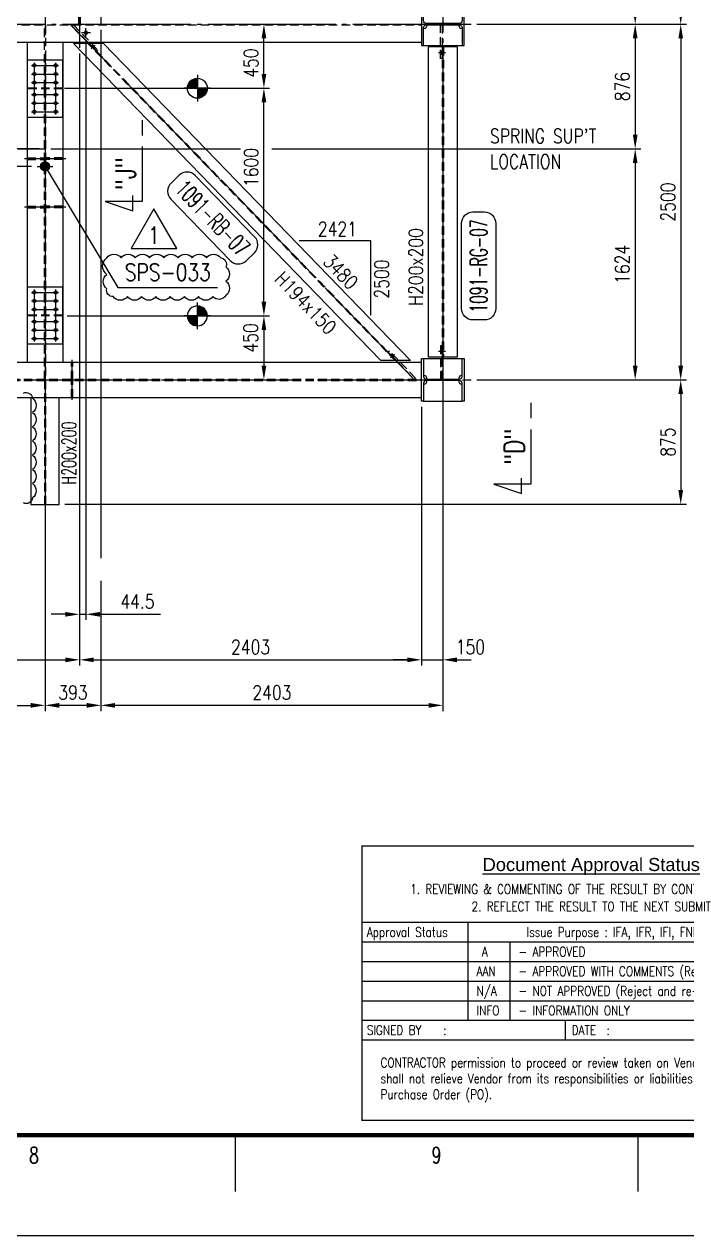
# Model space of a CAD drawing. Header units: millimetres. Extents: x 0 to 232280, y -26939 to 23794.
# Drawn here: x 77764 to 82420, y 0 to 8517 of the extents above; entities that cross this region are included whole.
import ezdxf
from ezdxf.enums import TextEntityAlignment as Align

# ---------------------------------------------------------------- set-up
doc = ezdxf.new("R2010")
doc.units = ezdxf.units.MM
doc.header["$LTSCALE"] = 30
doc.linetypes.add('JNK-CENTER', pattern=[34, 30, -1.5, 1, -1.5])
doc.linetypes.add('JNK-HIDDEN', pattern=[3, 2, -1])
for name, color, linetype in [('CEN-R', 1, 'JNK-CENTER'), ('CON-C', 4, 'Continuous'), ('CON-G', 3, 'Continuous'), ('CON-W', 7, 'Continuous'), ('CON-Y', 2, 'Continuous'), ('Dim-W', 7, 'Continuous'), ('HID-Y', 2, 'JNK-HIDDEN'), ('rev-1', 2, 'Continuous'), ('STL-OBJT', 7, 'Continuous'), ('TXT-Y', 2, 'Continuous')]:
    doc.layers.add(name, color=color, linetype=linetype)
doc.styles.add('Arial', font='arial.ttf', dxfattribs={"height": 0.2})
doc.styles.add('ROMANS', font='ROMANS.shx', dxfattribs={"width": 0.8})
doc.styles.add('SIMPLEX', font='simplex.shx', dxfattribs={"width": 0.8})
doc.dimstyles.new('DIM40', dxfattribs={"dimscale": 40, "dimtxt": 2.5, "dimasz": 2.5, "dimexe": 1, "dimexo": 1, "dimgap": 1, "dimtad": 1, "dimdec": 0, "dimdsep": 46, "dimtxsty": 'SIMPLEX', "dimcen": 0, "dimclrd": 7, "dimclre": 7, "dimclrt": 2, "dimadec": 1, "dimazin": 2, "dimtfac": 1, "dimtdec": 0, "dimtix": 1, "dimtmove": 2, "dimatfit": 2, "dimfxl": 1, "dimtolj": 1, "dimtzin": 0, "dimarcsym": 1})

# ---------------------------------------------------------------- blocks, each defined once
blk = doc.blocks.new('TITLE')
at = {"color": 7}
for p, q in [((594.15, 17.68), (594.15, 7.78)), ((664.88, 17.68), (664.88, 7.78)), ((841, 0), (0, 0))]:
    blk.add_line(p, q, dxfattribs=at)
at = {"color": 7, "const_width": 0.707}
blk.add_lwpolyline([(28.29, 17.68), (823.67, 17.68)], dxfattribs=at)
at = {"color": 7, "style": 'ROMANS', "width": 0.7}
for s, p in [('8', (558.78, 14.15)), ('9', (629.51, 14.15))]:
    blk.add_text(s, height=2.83, dxfattribs=at).set_placement(p, align=Align.MIDDLE)
blk = doc.blocks.new('STAMP')
for p, q in [((-11045, 4772), (0, 4772)), ((-8497, 4772), (-8497, 2410)), ((-11045, 4300), (0, 4300)), ((-7481, 4300), (-7481, 2410)), ((-11045, 3827), (0, 3827)), ((-11045, 3355), (0, 3355)), ((-11045, 2882), (0, 2882)), ((-11045, 2410), (0, 2410)), ((-6151, 2410), (-6151, 1937)), ((-11045, 1937), (0, 1937))]:
    blk.add_line(p, q)
at = {"const_width": 30}
blk.add_lwpolyline([(-11045, 0), (-11045, 6612), (0, 6612), (0, 0)], close=True, dxfattribs=at)
at = {"style": 'Arial'}
blk.add_text('%%UDocument Approval Status', height=315, dxfattribs=at).set_placement((-5522, 6164), align=Align.MIDDLE_CENTER)
at = {"style": 'ROMANS', "width": 0.8}
for s, p in [('1. REVIEWING & COMMENTING OF THE RESULT BY CONTRACTOR(ONLY)', (-5522, 5572)), ('2. REFLECT THE RESULT TO THE NEXT SUBMIT', (-5522, 5152)), ('   Issue Purpose : IFA, IFR, IFI, FNL, ASB (     )', (-4143, 4536))]:
    blk.add_text(s, height=231, dxfattribs=at).set_placement(p, align=Align.MIDDLE_CENTER)
for s, p in [('Approval Status', (-10929, 4536)), (' A', (-8286, 4063)), ('  - APPROVED', (-7524, 4063)), ('AAN', (-8286, 3591)), ('  - APPROVED WITH COMMENTS (Re-submit)', (-7524, 3591)), ('N/A', (-8286, 3118)), ('  - NOT APPROVED (Reject and re-submit fully)', (-7524, 3118)), ('INFO', (-8286, 2646)), ('  - INFORMATION ONLY', (-7524, 2646)), ('SIGNED BY   :', (-10929, 2173)), ('DATE  :', (-5993, 2173))]:
    blk.add_text(s, height=231, dxfattribs=at).set_placement(p, align=Align.MIDDLE_LEFT)
at = {"insert": (-10597, 1505), "char_height": 228.9, "width": 10455.72, "attachment_point": 1, "style": 'ROMANS'}
blk.add_mtext('CONTRACTOR permission to proceed or review taken on Vendor document shall not relieve Vendor from its responsibilities or liabilities under the Purchase Order (PO).', dxfattribs=at)
blk = doc.blocks.new('A$C51927EE5')
at = {"layer": 'CEN-R'}
for p, q in [((8.4, 0), (2429.4, 2500)), ((2280.2, 2327.2), (2252.9, 2353.7)), ((176.3, 154.7), (149, 181.1))]:
    blk.add_line(p, q, dxfattribs=at)
at = {"layer": 'CON-G'}
for p, q in [((34.8, 135), (2194.3, 2365)), ((243.6, 135), (2403.1, 2365)), ((2194.3, 2365), (2403.1, 2365)), ((34.8, 135), (243.6, 135))]:
    blk.add_line(p, q, dxfattribs=at)
at = {"layer": 'CON-W', "const_width": 23}
for points in [[(2273, 2334.2), (2260.1, 2346.7)], [(156.2, 174.2), (169.2, 161.6)]]:
    blk.add_lwpolyline(points, dxfattribs=at)
at = {"layer": 'HID-Y'}
for p, q in [((135, 135), (2294.5, 2365)), ((143.3, 135), (2302.9, 2365)), ((2265, 2325.9), (2252.1, 2338.4)), ((2281, 2342.4), (2268.1, 2355)), ((177.2, 169.9), (164.2, 182.4)), ((161.2, 153.4), (148.2, 165.9))]:
    blk.add_line(p, q, dxfattribs=at)
blk.add_lwpolyline([(2412.8, 2487.2), (2404.2, 2495.5), (2232.3, 2318), (2240.9, 2309.6)], close=True, dxfattribs=at)
blk.add_lwpolyline([(192.7, 194.6), (8.6, 4.5), (0, 12.8), (184.1, 202.9), (192.7, 194.6)], dxfattribs=at)
blk = doc.blocks.new('DUCT-TAG')
at = {"layer": 'CON-G'}
blk.add_lwpolyline([(-9.49, -1), (-9.49, 1, -0.414214), (-7.49, 3), (7.49, 3, -0.414214), (9.49, 1), (9.49, -1, -0.414214), (7.49, -3), (-7.49, -3, -0.414214)], format="xyb", close=True, dxfattribs=at)
at = {"layer": 'CON-G', "style": 'SIMPLEX', "width": 1.246304}
blk.add_attdef('NAME', text='', height=3, dxfattribs=at).set_placement((-8.19, -1.5), (8.19, -1.5), align=Align.FIT)
at = {"layer": 'CON-Y', "style": 'SIMPLEX'}
blk.add_attdef('ELEVATION', text='', height=2, dxfattribs=at).set_placement((0, -6.02), align=Align.CENTER)
blk = doc.blocks.new('A$C50964025')
at = {"layer": 'CEN-R'}
for p, q in [((125, 0), (125, 330)), ((169.5, 256.5, 0), (169.5, 193.5, 0)), ((201, 225, 0), (138, 225, 0))]:
    blk.add_line(p, q, dxfattribs=at)
blk.add_circle((125, 165, 0), 3, dxfattribs=at)
at = {"layer": 'CON-G'}
blk.add_circle((169.5, 225, 0), 11.5, dxfattribs=at)
at = {"layer": 'HID-Y'}
for p, q in [((119, 160.5), (119, 40)), ((131, 160.5), (131, 40))]:
    blk.add_line(p, q, dxfattribs=at)
blk = doc.blocks.new('SECMARK2')
at = {"layer": 'CON-C'}
blk.add_line((0, 0), (-2.72, 0), dxfattribs=at)
blk.add_lwpolyline([(-4.67, 0), (-14.32, 0), (-14.32, 6.51), (-15.93, 1.64), (-13.23, 1.64)], dxfattribs=at)
at = {"layer": 'CON-C', "style": 'SIMPLEX', "width": 0.8}
blk.add_attdef('TAG', (-12.98, 1.18), '', height=3.5, dxfattribs=at)
blk = doc.blocks.new('*D1353')
at = {"layer": 'DEFPOINTS', "color": 0, "transparency": 16777216}
for p in [(82057.9, 8516.8), (77910, 7640.8), (82057.9, 7640.8)]:
    blk.add_point(p, dxfattribs=at)
at = {"layer": 'Dim-W', "color": 7, "linetype": 'ByBlock', "lineweight": -2, "transparency": 16777216}
for p, q in [((82057.9, 8416.8), (82057.9, 7740.8)), ((77950, 7640.8), (79284.2, 7640.8)), ((79504.4, 7640.8), (82097.9, 7640.8))]:
    blk.add_line(p, q, dxfattribs=at)
at = {"layer": 'Dim-W', "color": 7, "transparency": 16777216}
for points in [[(82041.3, 8416.8), (82074.6, 8416.8), (82057.9, 8516.8)], [(82041.3, 7740.8), (82074.6, 7740.8), (82057.9, 7640.8)]]:
    blk.add_solid(points, dxfattribs=at)
at = {"layer": 'Dim-W', "color": 2, "transparency": 16777216, "insert": (81967.9, 8078.8), "char_height": 100, "attachment_point": 5, "rotation": 90, "style": 'SIMPLEX'}
blk.add_mtext('\\A1;876', dxfattribs=at)
blk = doc.blocks.new('*D1202')
at = {"layer": 'DEFPOINTS', "color": 0, "transparency": 16777216}
for p in [(82057.9, 7640.8), (80906, 6016.8), (82057.9, 6016.8)]:
    blk.add_point(p, dxfattribs=at)
at = {"layer": 'Dim-W', "color": 7, "linetype": 'ByBlock', "lineweight": -2, "transparency": 16777216}
for p, q in [((82057.9, 7540.8), (82057.9, 6116.8)), ((80946, 6016.8), (82097.9, 6016.8))]:
    blk.add_line(p, q, dxfattribs=at)
at = {"layer": 'Dim-W', "color": 7, "transparency": 16777216}
for points in [[(82041.3, 7540.8), (82074.6, 7540.8), (82057.9, 7640.8)], [(82041.3, 6116.8), (82074.6, 6116.8), (82057.9, 6016.8)]]:
    blk.add_solid(points, dxfattribs=at)
at = {"layer": 'Dim-W', "color": 2, "transparency": 16777216, "insert": (81967.9, 6828.8), "char_height": 100, "attachment_point": 5, "rotation": 90, "style": 'SIMPLEX'}
blk.add_mtext('\\A1;1624', dxfattribs=at)
blk = doc.blocks.new('*D1207')
at = {"layer": 'DEFPOINTS', "color": 0, "transparency": 16777216}
for p in [(80906, 10767.8), (82057.9, 8516.8), (82377.9, 8516.8)]:
    blk.add_point(p, dxfattribs=at)
at = {"layer": 'Dim-W', "color": 7, "linetype": 'ByBlock', "lineweight": -2, "transparency": 16777216}
for p, q in [((80946, 10767.8), (82417.9, 10767.8)), ((82377.9, 10667.8), (82377.9, 8616.8)), ((82097.9, 8516.8), (82417.9, 8516.8))]:
    blk.add_line(p, q, dxfattribs=at)
at = {"layer": 'Dim-W', "color": 7, "transparency": 16777216}
for points in [[(82361.3, 10667.8), (82394.6, 10667.8), (82377.9, 10767.8)], [(82361.3, 8616.8), (82394.6, 8616.8), (82377.9, 8516.8)]]:
    blk.add_solid(points, dxfattribs=at)
at = {"layer": 'Dim-W', "color": 2, "transparency": 16777216, "insert": (82287.9, 9642.3), "char_height": 100, "attachment_point": 5, "rotation": 90, "style": 'SIMPLEX'}
blk.add_mtext('\\A1;2251', dxfattribs=at)
blk = doc.blocks.new('*D1208')
at = {"layer": 'DEFPOINTS', "color": 0, "transparency": 16777216}
for p in [(82377.9, 8516.8), (80906, 6016.8), (82377.9, 6016.8)]:
    blk.add_point(p, dxfattribs=at)
at = {"layer": 'Dim-W', "color": 7, "linetype": 'ByBlock', "lineweight": -2, "transparency": 16777216}
for p, q in [((82377.9, 8416.8), (82377.9, 6116.8)), ((80946, 6016.8), (82417.9, 6016.8))]:
    blk.add_line(p, q, dxfattribs=at)
at = {"layer": 'Dim-W', "color": 7, "transparency": 16777216}
for points in [[(82361.3, 8416.8), (82394.6, 8416.8), (82377.9, 8516.8)], [(82361.3, 6116.8), (82394.6, 6116.8), (82377.9, 6016.8)]]:
    blk.add_solid(points, dxfattribs=at)
at = {"layer": 'Dim-W', "color": 2, "transparency": 16777216, "insert": (82287.9, 7266.8), "char_height": 100, "attachment_point": 5, "rotation": 90, "style": 'SIMPLEX'}
blk.add_mtext('\\A1;2500', dxfattribs=at)
blk = doc.blocks.new('*D1227')
at = {"layer": 'DEFPOINTS', "color": 0, "transparency": 16777216}
for p in [(77910, 5094.7), (75775, 3728.7), (77910, 3728.7)]:
    blk.add_point(p, dxfattribs=at)
at = {"layer": 'Dim-W', "color": 7, "linetype": 'ByBlock', "lineweight": -2, "transparency": 16777216}
for p, q in [((77910, 5054.7), (77910, 3688.7)), ((75875, 3728.7), (77810, 3728.7))]:
    blk.add_line(p, q, dxfattribs=at)
at = {"layer": 'Dim-W', "color": 7, "transparency": 16777216}
for points in [[(75875, 3745.4), (75875, 3712), (75775, 3728.7)], [(77810, 3745.4), (77810, 3712), (77910, 3728.7)]]:
    blk.add_solid(points, dxfattribs=at)
at = {"layer": 'Dim-W', "color": 2, "transparency": 16777216, "insert": (76842.5, 3818.7), "char_height": 100, "attachment_point": 5, "style": 'SIMPLEX'}
blk.add_mtext('\\A1;2135', dxfattribs=at)
blk = doc.blocks.new('*D1235')
at = {"layer": 'DEFPOINTS', "color": 0, "transparency": 16777216}
for p in [(78153, 8351.8, 0), (75775, 4048.7), (78153, 4048.7)]:
    blk.add_point(p, dxfattribs=at)
at = {"layer": 'Dim-W', "color": 7, "linetype": 'ByBlock', "lineweight": -2, "transparency": 16777216}
for p, q in [((78153, 8311.8), (78153, 4008.7)), ((75875, 4048.7), (78053, 4048.7))]:
    blk.add_line(p, q, dxfattribs=at)
at = {"layer": 'Dim-W', "color": 7, "transparency": 16777216}
for points in [[(75875, 4065.4), (75875, 4032), (75775, 4048.7)], [(78053, 4065.4), (78053, 4032), (78153, 4048.7)]]:
    blk.add_solid(points, dxfattribs=at)
at = {"layer": 'Dim-W', "color": 2, "transparency": 16777216, "insert": (76964, 4138.7), "char_height": 100, "attachment_point": 5, "style": 'SIMPLEX'}
blk.add_mtext('\\A1;2378', dxfattribs=at)
blk = doc.blocks.new('*D1236')
at = {"layer": 'DEFPOINTS', "color": 0, "transparency": 16777216}
for p in [(80556, 5866.8), (78153, 4048.7), (80556, 4048.7)]:
    blk.add_point(p, dxfattribs=at)
at = {"layer": 'Dim-W', "color": 7, "linetype": 'ByBlock', "lineweight": -2, "transparency": 16777216}
for p, q in [((80556, 5826.8), (80556, 4008.7)), ((78253, 4048.7), (80456, 4048.7))]:
    blk.add_line(p, q, dxfattribs=at)
at = {"layer": 'Dim-W', "color": 7, "transparency": 16777216}
for points in [[(78253, 4065.4), (78253, 4032), (78153, 4048.7)], [(80456, 4065.4), (80456, 4032), (80556, 4048.7)]]:
    blk.add_solid(points, dxfattribs=at)
at = {"layer": 'Dim-W', "color": 2, "transparency": 16777216, "insert": (79354.5, 4138.7), "char_height": 100, "attachment_point": 5, "style": 'SIMPLEX'}
blk.add_mtext('\\A1;2403', dxfattribs=at)
blk = doc.blocks.new('*D1237')
at = {"layer": 'DEFPOINTS', "color": 0, "transparency": 16777216}
for p in [(80556, 4048.7), (80706, 4048.7), (80706, 4048.7)]:
    blk.add_point(p, dxfattribs=at)
at = {"layer": 'Dim-W', "color": 7, "linetype": 'ByBlock', "lineweight": -2, "transparency": 16777216}
for p, q in [((80456, 4048.7), (80356, 4048.7)), ((80556, 4048.7), (80706, 4048.7)), ((80806, 4048.7), (80906, 4048.7))]:
    blk.add_line(p, q, dxfattribs=at)
at = {"layer": 'Dim-W', "color": 7, "transparency": 16777216}
for points in [[(80456, 4065.4), (80456, 4032), (80556, 4048.7)], [(80806, 4065.4), (80806, 4032), (80706, 4048.7)]]:
    blk.add_solid(points, dxfattribs=at)
at = {"layer": 'Dim-W', "color": 2, "transparency": 16777216, "insert": (80899.8, 4138.7), "char_height": 100, "attachment_point": 5, "style": 'SIMPLEX'}
blk.add_mtext('\\A1;150', dxfattribs=at)
blk = doc.blocks.new('A$C72256F43')
at = {"layer": 'CEN-R'}
blk.add_line((4.5, 0), (4.5, 280), dxfattribs=at)
at = {"layer": 'HID-Y'}
for p, q in [((0, 144.5), (0, 265)), ((9, 144.5), (9, 265)), ((0, 15), (0, 135.5)), ((9, 15), (9, 135.5))]:
    blk.add_line(p, q, dxfattribs=at)
blk = doc.blocks.new('*D1345')
at = {"layer": 'DEFPOINTS', "color": 0, "transparency": 16777216}
for p in [(82057.9, 9316.8), (80906, 8516.8), (82057.9, 8516.8)]:
    blk.add_point(p, dxfattribs=at)
at = {"layer": 'Dim-W', "color": 7, "linetype": 'ByBlock', "lineweight": -2, "transparency": 16777216}
for p, q in [((82057.9, 9216.8), (82057.9, 8616.8)), ((80946, 8516.8), (82097.9, 8516.8))]:
    blk.add_line(p, q, dxfattribs=at)
at = {"layer": 'Dim-W', "color": 7, "transparency": 16777216}
for points in [[(82041.3, 9216.8), (82074.6, 9216.8), (82057.9, 9316.8)], [(82041.3, 8616.8), (82074.6, 8616.8), (82057.9, 8516.8)]]:
    blk.add_solid(points, dxfattribs=at)
at = {"layer": 'Dim-W', "color": 2, "transparency": 16777216, "insert": (81967.9, 8916.8), "char_height": 100, "attachment_point": 5, "rotation": 90, "style": 'SIMPLEX'}
blk.add_mtext('\\A1;800', dxfattribs=at)
blk = doc.blocks.new('*D1347')
at = {"layer": 'DEFPOINTS', "color": 0, "transparency": 16777216}
for p in [(78197.5, 8425.3), (78153, 4368.7), (78197.5, 4368.7)]:
    blk.add_point(p, dxfattribs=at)
at = {"layer": 'Dim-W', "color": 7, "linetype": 'ByBlock', "lineweight": -2, "transparency": 16777216}
for p, q in [((78197.5, 8385.3), (78197.5, 4328.7)), ((78053, 4368.7), (77953, 4368.7)), ((78153, 4368.7), (78197.5, 4368.7)), ((78297.5, 4368.7), (78721.3, 4368.7))]:
    blk.add_line(p, q, dxfattribs=at)
at = {"layer": 'Dim-W', "color": 7, "transparency": 16777216}
for points in [[(78053, 4385.4), (78053, 4352), (78153, 4368.7)], [(78297.5, 4385.4), (78297.5, 4352), (78197.5, 4368.7)]]:
    blk.add_solid(points, dxfattribs=at)
at = {"layer": 'Dim-W', "color": 2, "transparency": 16777216, "insert": (78559.4, 4458.7), "char_height": 100, "attachment_point": 5, "style": 'SIMPLEX', "bg_fill": 3, "box_fill_scale": 1.1, "bg_fill_color": 256, "bg_fill_true_color": 13158600, "bg_fill_transparency": 0}
blk.add_mtext('\\A1;44.5', dxfattribs=at)
blk = doc.blocks.new('*D1322')
at = {"layer": 'CON-G', "color": 7, "linetype": 'ByBlock', "lineweight": -2, "transparency": 16777216}
for p, q in [((79445.2, 8516.8), (79488.6, 8516.8)), ((79448.6, 8166.8), (79448.6, 8416.8)), ((78047.5, 8066.8), (79488.6, 8066.8))]:
    blk.add_line(p, q, dxfattribs=at)
at = {"layer": 'CON-G', "color": 7, "transparency": 16777216}
for points in [[(79431.9, 8416.8), (79465.2, 8416.8), (79448.6, 8516.8)], [(79431.9, 8166.8), (79465.2, 8166.8), (79448.6, 8066.8)]]:
    blk.add_solid(points, dxfattribs=at)
at = {"layer": 'DEFPOINTS', "color": 0, "transparency": 16777216}
for p in [(79405.2, 8516.8), (79448.6, 8516.8), (78007.5, 8066.8)]:
    blk.add_point(p, dxfattribs=at)
at = {"layer": 'CON-G', "color": 2, "transparency": 16777216, "insert": (79357.5, 8243.6), "char_height": 100, "attachment_point": 5, "rotation": 90, "style": 'SIMPLEX'}
blk.add_mtext('\\A1;450', dxfattribs=at)
blk = doc.blocks.new('FS-MARK')
h = blk.add_hatch(color=256)
edge = h.paths.add_edge_path()
edge.add_arc((0, 0), 1.75, 90, 180)
edge.add_line((-1.75, 0), (0, 0))
edge.add_line((0, 0), (0, 1.75))
h = blk.add_hatch(color=256)
edge = h.paths.add_edge_path()
edge.add_line((0, 0), (0, -1.75))
edge.add_arc((0, 0), 1.75, 270, 360)
edge.add_line((1.75, 0), (0, 0))
for p, q in [((0, 2.33), (0, -2.33)), ((2.33, 0), (-2.33, 0))]:
    blk.add_line(p, q)
blk.add_circle((0, 0), 1.75)
at = {"layer": 'CON-Y', "style": 'SIMPLEX', "width": 0.8}
blk.add_attdef('F.S.', (3.19, 1), '', height=2.5, dxfattribs=at)
blk = doc.blocks.new('*D1323')
at = {"layer": 'CON-G', "color": 7, "linetype": 'ByBlock', "lineweight": -2, "transparency": 16777216}
for p, q in [((78066.1, 6466.8), (79488.6, 6466.8)), ((79448.6, 6366.8), (79448.6, 6116.8)), ((79445.2, 6016.8), (79488.6, 6016.8))]:
    blk.add_line(p, q, dxfattribs=at)
at = {"layer": 'CON-G', "color": 7, "transparency": 16777216}
for points in [[(79431.9, 6366.8), (79465.2, 6366.8), (79448.6, 6466.8)], [(79431.9, 6116.8), (79465.2, 6116.8), (79448.6, 6016.8)]]:
    blk.add_solid(points, dxfattribs=at)
at = {"layer": 'DEFPOINTS', "color": 0, "transparency": 16777216}
for p in [(78026.1, 6466.8), (79405.2, 6016.8), (79448.6, 6016.8)]:
    blk.add_point(p, dxfattribs=at)
at = {"layer": 'CON-G', "color": 2, "transparency": 16777216, "insert": (79355.2, 6311.8), "char_height": 100, "attachment_point": 5, "rotation": 90, "style": 'SIMPLEX'}
blk.add_mtext('\\A1;450', dxfattribs=at)
blk = doc.blocks.new('f21222')
at = {"layer": 'CEN-R'}
for p, q in [((319724.8, -21670.5), (320088.1, -21670.5)), ((319744, -21651.3), (319744, -21839.7)), ((319804, -21651.3), (319804, -21839.7)), ((319864, -21651.3), (319864, -21839.7)), ((319949, -21651.3), (319949, -21839.7)), ((320009, -21651.3), (320009, -21839.7)), ((320069, -21651.3), (320069, -21839.7)), ((319724.8, -21820.5), (320088.1, -21820.5))]:
    blk.add_line(p, q, dxfattribs=at)
at = {"layer": 'CON-G'}
for p, q in [((319904, -21620.5), (319904, -21623.5)), ((319909, -21620.5), (319909, -21623.5)), ((319904, -21867.5), (319904, -21870.5)), ((319909, -21867.5), (319909, -21870.5))]:
    blk.add_line(p, q, dxfattribs=at)
blk.add_lwpolyline([(319704, -21623.5), (320109, -21623.5), (320109, -21867.5), (319704, -21867.5)], close=True, dxfattribs=at)
for centre in [(319744, -21670.5), (319804, -21670.5), (319864, -21670.5), (319949, -21670.5), (320009, -21670.5), (320069, -21670.5), (319744, -21820.5), (319804, -21820.5), (319864, -21820.5), (319949, -21820.5), (320009, -21820.5), (320069, -21820.5)]:
    blk.add_circle(centre, 11.5, dxfattribs=at)
at = {"layer": 'HID-Y'}
for p, q in [((319904, -21867.5), (319904, -21623.5)), ((319909, -21867.5), (319909, -21623.5))]:
    blk.add_line(p, q, dxfattribs=at)
blk = doc.blocks.new('*D1324')
at = {"layer": 'DEFPOINTS', "color": 0, "transparency": 16777216}
for p in [(78047.5, 8066.8), (79448.6, 8066.8), (78066.1, 6466.8)]:
    blk.add_point(p, dxfattribs=at)
at = {"layer": 'Dim-W', "color": 7, "linetype": 'ByBlock', "lineweight": -2, "transparency": 16777216}
for p, q in [((78087.5, 8066.8), (79488.6, 8066.8)), ((79448.6, 6566.8), (79448.6, 7966.8)), ((78106.1, 6466.8), (79488.6, 6466.8))]:
    blk.add_line(p, q, dxfattribs=at)
at = {"layer": 'Dim-W', "color": 7, "transparency": 16777216}
for points in [[(79431.9, 7966.8), (79465.2, 7966.8), (79448.6, 8066.8)], [(79431.9, 6566.8), (79465.2, 6566.8), (79448.6, 6466.8)]]:
    blk.add_solid(points, dxfattribs=at)
at = {"layer": 'Dim-W', "color": 2, "transparency": 16777216, "insert": (79358.6, 7509.5), "char_height": 100, "attachment_point": 5, "rotation": 90, "style": 'SIMPLEX'}
blk.add_mtext('\\A1;1600', dxfattribs=at)
blk = doc.blocks.new('*D1330')
at = {"layer": 'DEFPOINTS', "color": 0, "transparency": 16777216}
for p in [(82377.9, 6016.8), (78010, 5141.8), (82377.9, 5141.8)]:
    blk.add_point(p, dxfattribs=at)
at = {"layer": 'Dim-W', "color": 7, "linetype": 'ByBlock', "lineweight": -2, "transparency": 16777216}
for p, q in [((82377.9, 5916.8), (82377.9, 5241.8)), ((78050, 5141.8), (82417.9, 5141.8))]:
    blk.add_line(p, q, dxfattribs=at)
at = {"layer": 'Dim-W', "color": 7, "transparency": 16777216}
for points in [[(82361.3, 5916.8), (82394.6, 5916.8), (82377.9, 6016.8)], [(82361.3, 5241.8), (82394.6, 5241.8), (82377.9, 5141.8)]]:
    blk.add_solid(points, dxfattribs=at)
at = {"layer": 'Dim-W', "color": 2, "transparency": 16777216, "insert": (82287.9, 5579.3), "char_height": 100, "attachment_point": 5, "rotation": 90, "style": 'SIMPLEX'}
blk.add_mtext('\\A1;875', dxfattribs=at)
blk = doc.blocks.new('*D1371')
at = {"layer": 'DEFPOINTS', "color": 0, "transparency": 16777216}
for p in [(78303, 8516.8), (80706, 7666.8), (78303, 3728.7)]:
    blk.add_point(p, dxfattribs=at)
at = {"layer": 'Dim-W', "color": 7, "linetype": 'ByBlock', "lineweight": -2, "transparency": 16777216}
for p, q in [((78303, 8476.8), (78303, 4764.1)), ((80706, 7626.8), (80706, 3688.7)), ((78303, 4605.1), (78303, 3688.7)), ((80606, 3728.7), (78403, 3728.7))]:
    blk.add_line(p, q, dxfattribs=at)
at = {"layer": 'Dim-W', "color": 7, "transparency": 16777216}
for points in [[(78403, 3745.4), (78403, 3712), (78303, 3728.7)], [(80606, 3745.4), (80606, 3712), (80706, 3728.7)]]:
    blk.add_solid(points, dxfattribs=at)
at = {"layer": 'Dim-W', "color": 2, "transparency": 16777216, "insert": (79504.5, 3818.7), "char_height": 100, "attachment_point": 5, "style": 'SIMPLEX'}
blk.add_mtext('\\A1;2403', dxfattribs=at)
blk = doc.blocks.new('*D1298')
at = {"layer": 'DEFPOINTS', "color": 0, "transparency": 16777216}
for p in [(77910, 6771.4), (77910, 3728.7), (78303, 3728.7)]:
    blk.add_point(p, dxfattribs=at)
at = {"layer": 'Dim-W', "color": 7, "linetype": 'ByBlock', "lineweight": -2, "transparency": 16777216}
for p, q in [((77910, 6731.4), (77910, 3688.7)), ((78203, 3728.7), (78010, 3728.7))]:
    blk.add_line(p, q, dxfattribs=at)
at = {"layer": 'Dim-W', "color": 7, "transparency": 16777216}
for points in [[(78010, 3745.4), (78010, 3712), (77910, 3728.7)], [(78203, 3745.4), (78203, 3712), (78303, 3728.7)]]:
    blk.add_solid(points, dxfattribs=at)
at = {"layer": 'Dim-W', "color": 2, "transparency": 16777216, "insert": (78106.5, 3818.7), "char_height": 100, "attachment_point": 5, "style": 'SIMPLEX'}
blk.add_mtext('\\A1;393', dxfattribs=at)
blk = doc.blocks.new('A$C7A401FCB')
at = {"layer": 'Dim-W'}
h = blk.add_hatch(color=256, dxfattribs=at)
h.dxf.hatch_style = 1
edge = h.paths.add_edge_path()
edge.add_arc((0, -0.5), 30.9, 0, 360)
at = {"layer": 'CEN-R'}
for p, q in [((0, 53.7), (0, -54.7)), ((-54.2, -0.5), (54.2, -0.5))]:
    blk.add_line(p, q, dxfattribs=at)
at = {"layer": 'Dim-W'}
blk.add_circle((0, -0.5), 30.9, dxfattribs=at)
blk = doc.blocks.new('*D1308')
at = {"layer": 'DEFPOINTS', "color": 0, "transparency": 16777216}
for p in [(77489.5, 7640.8), (77910, 7640.8), (77855.7, 7517.8)]:
    blk.add_point(p, dxfattribs=at)
at = {"layer": 'Dim-W', "color": 7, "linetype": 'ByBlock', "lineweight": -2, "transparency": 16777216}
for p, q in [((77489.5, 7740.8), (77489.5, 7840.8)), ((77870, 7640.8), (77449.5, 7640.8)), ((77489.5, 7517.8), (77489.5, 7640.8)), ((77815.7, 7517.8), (77449.5, 7517.8)), ((77489.5, 7417.8), (77489.5, 7317.8))]:
    blk.add_line(p, q, dxfattribs=at)
at = {"layer": 'Dim-W', "color": 7, "transparency": 16777216}
for points in [[(77472.8, 7740.8), (77506.1, 7740.8), (77489.5, 7640.8)], [(77472.8, 7417.8), (77506.1, 7417.8), (77489.5, 7517.8)]]:
    blk.add_solid(points, dxfattribs=at)
at = {"layer": 'Dim-W', "color": 2, "transparency": 16777216, "insert": (77399.5, 7579.3), "char_height": 100, "attachment_point": 5, "rotation": 90, "style": 'SIMPLEX'}
blk.add_mtext('\\A1;*123', dxfattribs=at)
blk = doc.blocks.new('A$C4A5C0B5C')
at = {"layer": 'CEN-R'}
blk.add_line((289.3, 6), (0, 6), dxfattribs=at)
at = {"layer": 'HID-Y'}
for p, q in [((18.9, 12), (139.4, 12)), ((268.9, 12), (148.4, 12)), ((18.9, 0), (139.4, 0)), ((268.9, 0), (148.4, 0))]:
    blk.add_line(p, q, dxfattribs=at)
blk = doc.blocks.new('A$C20F746BD')
at = {"layer": 'CON-G'}
for p in [(0, 340), (0, 0)]:
    blk.add_blockref('A$C4A5C0B5C', p, dxfattribs=at)
blk = doc.blocks.new('revmark')
at = {"layer": 'rev-1'}
blk.add_lwpolyline([(0, 0), (-4, -6.93), (4, -6.93)], close=True, dxfattribs=at)
at = {"layer": 'rev-1', "style": 'SIMPLEX', "width": 0.8}
blk.add_attdef('REVMARK', text='', height=3, dxfattribs=at).set_placement((0, -4.62), align=Align.MIDDLE_CENTER)

msp = doc.modelspace()

# ---------------------------------------------------------------- hatches: boundary and pattern name
at = {"layer": 'CON-W'}
h = msp.add_hatch(color=256, dxfattribs=at)
h.paths.add_polyline_path([(80701.98, 8328.78), (80689.98, 8328.78), (80689.98, 8316.78), (80701.98, 8316.78)])
h.paths.add_polyline_path([(80705.98, 8328.78), (80701.98, 8328.78), (80701.98, 8316.78), (80705.98, 8316.78)])
h.paths.add_polyline_path([(80709.98, 8328.78), (80705.98, 8328.78), (80705.98, 8316.78), (80709.98, 8316.78)])
h.paths.add_polyline_path([(80709.98, 8316.78), (80705.98, 8316.78), (80705.98, 8305.78), (80709.98, 8305.78)])
h.paths.add_polyline_path([(80705.98, 8316.78), (80701.98, 8316.78), (80701.98, 8305.78), (80705.98, 8305.78)])
h.paths.add_polyline_path([(80701.98, 8316.78), (80689.98, 8316.78), (80689.98, 8305.78), (80701.98, 8305.78)])
h = msp.add_hatch(color=256, dxfattribs=at)
h.paths.add_polyline_path([(80701.98, 6204.78), (80689.98, 6204.78), (80689.98, 6216.78), (80701.98, 6216.78)])
h.paths.add_polyline_path([(80705.98, 6204.78), (80701.98, 6204.78), (80701.98, 6216.78), (80705.98, 6216.78)])
h.paths.add_polyline_path([(80709.98, 6204.78), (80705.98, 6204.78), (80705.98, 6216.78), (80709.98, 6216.78)])
h.paths.add_polyline_path([(80709.98, 6216.78), (80705.98, 6216.78), (80705.98, 6227.78), (80709.98, 6227.78)])
h.paths.add_polyline_path([(80705.98, 6216.78), (80701.98, 6216.78), (80701.98, 6227.78), (80705.98, 6227.78)])
h.paths.add_polyline_path([(80701.98, 6216.78), (80689.98, 6216.78), (80689.98, 6227.78), (80701.98, 6227.78)])

# ---------------------------------------------------------------- linework, layer by layer
at = {"layer": 'CEN-R'}
for p, q in [((80705.98, 17518.78), (80705.98, 6016.78)), ((80705.98, 17518.78), (80705.98, 6016.78)), ((78302.98, 15018.78), (78302.98, 8516.78)), ((77909.98, 11380.5), (77909.98, 5091.78)), ((59673.98, 8516.78), (80905.98, 8516.78)), ((80724.98, 8316.78), (80674.98, 8316.78)), ((73639.98, 7640.78), (77909.98, 7640.78)), ((80724.98, 6216.78), (80674.98, 6216.78)), ((70643.98, 6016.78), (80905.98, 6016.78))]:
    msp.add_line(p, q, dxfattribs=at)
at = {"layer": 'CON-G'}
for p, q in [((70993.98, 8391.78), (80555.98, 8391.78)), ((77784.98, 8391.78), (77784.98, 8066.78)), ((78034.98, 8391.78), (78034.98, 8066.78)), ((80570.98, 8366.78), (80840.98, 8366.78)), ((80605.98, 6176.78), (80605.98, 8356.78)), ((80805.98, 8356.78), (80605.98, 8356.78)), ((80805.98, 8356.78), (80805.98, 6176.78)), ((77784.98, 8061.78), (77784.98, 6471.78)), ((78034.98, 8061.78), (78034.98, 6471.78)), ((77784.98, 6466.78), (77784.98, 6141.78)), ((78034.98, 6466.78), (78034.98, 6141.78)), ((75924.98, 6141.78), (80553.98, 6141.78)), ((80570.98, 6166.78), (80840.98, 6166.78)), ((80805.98, 6176.78), (80605.98, 6176.78)), ((75924.98, 5891.78), (80553.98, 5891.78)), ((77809.98, 5891.78), (77809.98, 5141.78)), ((80570.98, 5866.78), (80840.98, 5866.78))]:
    msp.add_line(p, q, dxfattribs=at)
for points in [[(80855.98, 8666.78), (80840.98, 8666.78), (80840.98, 8539.78, -0.4142136), (80822.98, 8521.78), (80588.98, 8521.78, -0.4142136), (80570.98, 8539.78), (80570.98, 8666.78), (80555.98, 8666.78), (80555.98, 8366.78), (80570.98, 8366.78), (80570.98, 8493.78, -0.4142136), (80588.98, 8511.78), (80822.98, 8511.78, -0.4142136), (80840.98, 8493.78), (80840.98, 8366.78), (80855.98, 8366.78)], [(80855.98, 5866.78), (80840.98, 5866.78), (80840.98, 5993.78, 0.4142136), (80822.98, 6011.78), (80588.98, 6011.78, 0.4142136), (80570.98, 5993.78), (80570.98, 5866.78), (80555.98, 5866.78), (80555.98, 6166.78), (80570.98, 6166.78), (80570.98, 6039.78, 0.4142136), (80588.98, 6021.78), (80822.98, 6021.78, 0.4142136), (80840.98, 6039.78), (80840.98, 6166.78), (80855.98, 6166.78)]]:
    msp.add_lwpolyline(points, format="xyb", close=True, dxfattribs=at)
for centre, start, end in [((80570.98, 8511.78), 270, 0), ((80840.98, 8511.78), 180, 270), ((80570.98, 6021.78), 0, 90), ((80570.98, 6011.78), 270, 0), ((80840.98, 6021.78), 90, 180), ((80840.98, 6011.78), 180, 270)]:
    msp.add_arc(centre, 25, start, end, dxfattribs=at)
at = {"layer": 'CON-W'}
for p, q in [((80200.85, 6993.22), (79695.19, 6993.22)), ((80200.85, 6471.06), (80200.85, 6993.22))]:
    msp.add_line(p, q, dxfattribs=at)
at = {"layer": 'HID-Y'}
for p, q in [((70993.98, 8512.28), (80555.98, 8512.28)), ((77905.48, 8066.78), (77905.48, 8512.28)), ((77914.48, 8512.28), (77914.48, 8066.78)), ((80701.98, 8356.78), (80701.98, 6176.78)), ((80709.98, 8356.78), (80709.98, 6176.78)), ((80689.98, 8328.78), (80709.98, 8328.78)), ((80689.98, 8305.78), (80709.98, 8305.78)), ((77905.48, 6471.78), (77905.48, 8061.78)), ((77914.48, 8061.78), (77914.48, 6471.78)), ((77905.48, 6021.28), (77905.48, 6466.78)), ((77914.48, 6466.78), (77914.48, 6021.28)), ((80689.98, 6227.78), (80709.98, 6227.78)), ((80689.98, 6204.78), (80709.98, 6204.78)), ((75779.98, 6021.28), (80553.98, 6021.28)), ((75779.98, 6012.28), (80553.98, 6012.28)), ((77905.98, 6012.28), (77905.98, 5141.78))]:
    msp.add_line(p, q, dxfattribs=at)
for points in [[(80689.98, 8511.78), (80701.98, 8511.78), (80701.98, 8276.78), (80689.98, 8276.78)], [(80689.98, 6021.78), (80701.98, 6021.78), (80701.98, 6256.78), (80689.98, 6256.78)]]:
    msp.add_lwpolyline(points, close=True, dxfattribs=at)
at = {"layer": 'rev-1'}
msp.add_lwpolyline([(77758.5, 5924.01, -0.5205671), (77821.74, 5887.25, -0.5205671), (77821.74, 5787.25, -0.5205671), (77821.74, 5687.25, -0.5205671), (77821.74, 5587.25, -0.5205671), (77821.74, 5487.25, -0.5205671), (77821.74, 5387.25, -0.5205671), (77821.74, 5287.25, -0.5205671), (77821.74, 5187.25, -0.5205671), (77757.73, 5151.27, -0.5205671)], format="xyb", dxfattribs=at)

# ---------------------------------------------------------------- block references
at = {"linetype": 'ByBlock', "xscale": 39.99999999599994, "yscale": 39.99999999599994, "zscale": 39.99999999599994}
msp.add_blockref('TITLE', (55481.35, 0), dxfattribs=at)
at = {"layer": 'CON-G', "xscale": -1, "rotation": 180}
msp.add_blockref('A$C50964025', (78027.98, 8681.78, 0), dxfattribs=at)
at = {"layer": 'CON-G', "xscale": -1}
for name, p in [('A$C51927EE5', (80514.42, 6016.78)), ('A$C72256F43', (78105.67, 5876.78))]:
    msp.add_blockref(name, p, dxfattribs=at)
at = {"layer": 'CON-W'}
ref = msp.add_blockref('SECMARK2', (78593.47, 7843.08), dxfattribs=dict(at, xscale=40, yscale=40, zscale=40, rotation=90))
ref.add_attrib('TAG', '"J"', (78546.27, 7351.49), dxfattribs={"layer": 'CON-C', "height": 140, "rotation": 90, "style": 'SIMPLEX', "width": 0.8})
ref = msp.add_blockref('SECMARK2', (81325.47, 5855.57), dxfattribs=dict(at, xscale=40, yscale=40, zscale=40, rotation=90))
ref.add_attrib('TAG', '"D"', (81278.27, 5420.55), dxfattribs={"layer": 'CON-C', "height": 140, "rotation": 90, "style": 'SIMPLEX', "width": 0.8})
at = {"layer": 'Dim-W', "xscale": 0.2917709854399863, "yscale": 0.2917709854399863, "zscale": 0.2917709854399863}
msp.add_blockref('STAMP', (83360.34, 811.3), dxfattribs=at)
at = {"layer": 'STL-OBJT', "xscale": 40, "yscale": 40, "zscale": 40}
msp.add_blockref('FS-MARK', (78980.66, 8066.78), dxfattribs=at)
at = {"layer": 'STL-OBJT'}
ref = msp.add_blockref('DUCT-TAG', (79088.58, 7154.53), dxfattribs=dict(at, xscale=-39.99999999999781, yscale=40, zscale=40, rotation=134.0802727500276))
ref.add_attrib('NAME', '1091-RB-07', dxfattribs={"layer": 'CON-G', "height": 120, "rotation": 314.080273, "style": 'SIMPLEX', "width": 0.5733}).set_placement((78817.58, 7348.13), (79273.38, 6877.45), align=Align.FIT)
ref = msp.add_blockref('DUCT-TAG', (80957.98, 6817.29), dxfattribs=dict(at, xscale=40, yscale=40, zscale=40, rotation=90))
ref.add_attrib('NAME', '1091-RG-07', dxfattribs={"layer": 'CON-G', "height": 120, "rotation": 90, "style": 'SIMPLEX', "width": 0.5733}).set_placement((81017.98, 6489.69), (81017.98, 7144.89), align=Align.FIT)
at = {"layer": 'STL-OBJT', "xscale": -40, "yscale": 40, "zscale": 40, "rotation": 180}
msp.add_blockref('FS-MARK', (78980.66, 6466.78), dxfattribs=at)

# ---------------------------------------------------------------- texts
at = {"layer": 'CON-Y', "style": 'SIMPLEX', "width": 0.8}
msp.add_text('2421', height=100, dxfattribs=at).set_placement((79827.46, 7027.87))
for s, rotation, p in [('H200x200', 90, (80566.34, 6538.38)), ('3480', 314.080273, (79857.18, 6840.15)), ('2500', 90, (80326.14, 6588.25)), ('H194x150', 314.080273, (79516.43, 6718.7))]:
    msp.add_text(s, height=100, rotation=rotation, dxfattribs=at).set_placement(p)
at = {"layer": 'Dim-W', "color": 2, "style": 'SIMPLEX', "width": 0.8}
for s, p in [("SPRING SUP'T", (81037.32, 7680.78)), ('LOCATION', (81037.32, 7500.78))]:
    msp.add_text(s, height=100, dxfattribs=at).set_placement(p)

# ---------------------------------------------------------------- dimensions: what is measured, and where the dimension line sits
at = {"layer": 'Dim-W'}
for base, p1, p2, picture, middle in [((82377.92, 8516.78), (80905.98, 10767.78), (82057.92, 8516.78), '*D1207', (82287.92, 9642.28)), ((82057.92, 8516.78), (82057.92, 9316.78), (80905.98, 8516.78), '*D1345', (81967.92, 8916.78)), ((82057.92, 7640.78), (82057.92, 8516.78), (77909.98, 7640.78), '*D1353', (81967.92, 8078.78)), ((82377.92, 6016.78), (82377.92, 8516.78), (80905.98, 6016.78), '*D1208', (82287.92, 7266.78)), ((82057.92, 6016.78), (82057.92, 7640.78), (80905.98, 6016.78), '*D1202', (81967.92, 6828.78))]:
    dim = msp.add_linear_dim(base=base, p1=p1, p2=p2, angle=90, dimstyle='DIM40', dxfattribs=at)
    dim.commit()
    dim.dimension.update_dxf_attribs({"geometry": picture, "text_midpoint": middle})
for base, p1, p2, picture, middle in [((78152.98, 4048.68), (75774.98, 4048.68), (78152.98, 8351.78, 0), '*D1235', (76963.98, 4138.68)), ((80555.98, 4048.68), (78152.98, 4048.68), (80555.98, 5866.78), '*D1236', (79354.48, 4138.68)), ((77909.98, 3728.68), (75774.98, 3728.68), (77909.98, 5094.74), '*D1227', (76842.48, 3818.68))]:
    dim = msp.add_linear_dim(base=base, p1=p1, p2=p2, dimstyle='DIM40', dxfattribs=at)
    dim.commit()
    dim.dimension.update_dxf_attribs({"geometry": picture, "text_midpoint": middle})
dim = msp.add_linear_dim(base=(77489.46, 7640.78), p1=(77855.74, 7517.78), p2=(77909.98, 7640.78), angle=90, text='*<>', dimstyle='DIM40', dxfattribs=at)
dim.commit()
dim.dimension.update_dxf_attribs({"geometry": '*D1308', "text_midpoint": (77399.46, 7579.28)})
dim = msp.add_linear_dim(base=(80705.98, 4048.68), p1=(80555.98, 4048.68), p2=(80705.98, 4048.68), angle=180, dimstyle='DIM40', dxfattribs=at)
dim.commit()
dim.dimension.update_dxf_attribs({"geometry": '*D1237', "text_midpoint": (80899.76, 4138.68), "dimtype": 160})

# ---------------------------------------------------------------- next in the draw order: dimensions: what is measured, and where the dimension line sits
dim = msp.add_linear_dim(base=(78197.48, 4368.68), p1=(78152.98, 4368.68), p2=(78197.48, 8425.28), dimstyle='DIM40', override={"dimdec": 1, "dimtdec": 1, "dimtix": 0, "dimtmove": 0, "dimtfill": 1}, dxfattribs=at)
dim.commit()
dim.dimension.update_dxf_attribs({"geometry": '*D1347', "text_midpoint": (78559.38, 4458.68)})

# ---------------------------------------------------------------- next in the draw order: linework, layer by layer
at = {"layer": 'CON-G'}
for p, q in [((78009.98, 5141.78), (78009.98, 5891.78)), ((77809.98, 5141.78), (78009.98, 5141.78)), ((77809.98, 5141.78), (78009.98, 5141.78))]:
    msp.add_line(p, q, dxfattribs=at)
at = {"layer": 'CON-W'}
for p, q in [((77909.98, 7517.78), (78422.84, 6665.3)), ((78422.84, 6665.3), (79122.84, 6665.3))]:
    msp.add_line(p, q, dxfattribs=at)
at = {"layer": 'HID-Y'}
msp.add_line((77913.98, 6012.28), (77913.98, 5141.78), dxfattribs=at)
at = {"layer": 'rev-1'}
msp.add_lwpolyline([(78344.76, 6874.23, -0.5205671), (78444.76, 6874.23, -0.5205671), (78544.76, 6874.23, -0.5205671), (78644.76, 6874.23, -0.5205671), (78744.76, 6874.23, -0.5205671), (78844.76, 6874.23, -0.5205671), (78944.76, 6874.23, -0.5205671), (79044.76, 6874.23, -0.5205671), (79144.76, 6874.23, -0.5205671), (79181.05, 6810.52, -0.5205671), (79181.05, 6710.52, -0.5205671), (79181.05, 6610.52, -0.5205671), (79089.27, 6602.29, -0.5205671), (78989.27, 6602.29, -0.5205671), (78889.27, 6602.29, -0.5205671), (78789.27, 6602.29, -0.5205671), (78689.27, 6602.29, -0.5205671), (78589.27, 6602.29, -0.5205671), (78489.27, 6602.29, -0.5205671), (78389.27, 6602.29, -0.5205671), (78344.76, 6657.78, -0.5205671), (78344.76, 6757.78, -0.5205671)], format="xyb", close=True, dxfattribs=at)

# ---------------------------------------------------------------- next in the draw order: block references
at = {"layer": 'CON-G'}
msp.add_blockref('A$C20F746BD', (77766.1, 7225.49), dxfattribs=at)
at = {"layer": 'CON-W', "rotation": 90.00000000000001}
for p in [(56164.47, -311842.18), (56164.47, -313437.18)]:
    msp.add_blockref('f21222', p, dxfattribs=at)
at = {"layer": 'Dim-W'}
msp.add_blockref('A$C7A401FCB', (77909.98, 7518.28), dxfattribs=at)
at = {"layer": 'rev-1', "xscale": 40, "yscale": 40, "zscale": 40}
msp.add_blockref('revmark', (78675.78, 7218.06), dxfattribs=at).add_auto_attribs({'REVMARK': '1'})

# ---------------------------------------------------------------- next in the draw order: texts
at = {"layer": 'CON-G', "style": 'SIMPLEX', "width": 0.8}
msp.add_text('SPS-033', height=120, dxfattribs=at).set_placement((78772.84, 6713.3), align=Align.CENTER)
at = {"layer": 'TXT-Y', "style": 'SIMPLEX', "width": 0.65}
msp.add_text('H200x200', height=100, rotation=90, dxfattribs=at).set_placement((78128.07, 5280.75))

# ---------------------------------------------------------------- next in the draw order: dimensions: what is measured, and where the dimension line sits
at = {"layer": 'CON-G'}
for base, p1, p2, angle, picture, middle in [((79448.56, 8516.78), (78007.55, 8066.78), (79405.19, 8516.78), 90, '*D1322', (79357.49, 8243.56)), ((79448.56, 6016.78), (78026.1, 6466.78), (79405.19, 6016.78), 270, '*D1323', (79355.18, 6311.83))]:
    dim = msp.add_linear_dim(base=base, p1=p1, p2=p2, angle=angle, dimstyle='DIM40', dxfattribs=at)
    dim.commit()
    dim.dimension.update_dxf_attribs({"geometry": picture, "text_midpoint": middle, "dimtype": 160})
at = {"layer": 'Dim-W'}
for base, p1, p2, angle, picture, middle in [((78302.98, 3728.68), (80705.98, 7666.78), (78302.98, 8516.78), 180, '*D1371', (79504.48, 3818.68)), ((77909.98, 3728.68), (78302.98, 3728.68), (77909.98, 6771.4), 180, '*D1298', (78106.48, 3818.68)), ((82377.92, 5141.78), (82377.92, 6016.78), (78009.98, 5141.78), 90, '*D1330', (82287.92, 5579.28))]:
    dim = msp.add_linear_dim(base=base, p1=p1, p2=p2, angle=angle, dimstyle='DIM40', dxfattribs=at)
    dim.commit()
    dim.dimension.update_dxf_attribs({"geometry": picture, "text_midpoint": middle})
dim = msp.add_linear_dim(base=(79448.56, 8066.78), p1=(78066.1, 6466.78), p2=(78047.55, 8066.78), angle=90, dimstyle='DIM40', dxfattribs=at)
dim.commit()
dim.dimension.update_dxf_attribs({"geometry": '*D1324', "text_midpoint": (79358.56, 7509.52), "dimtype": 160})

doc.saveas('drawing.dxf')
